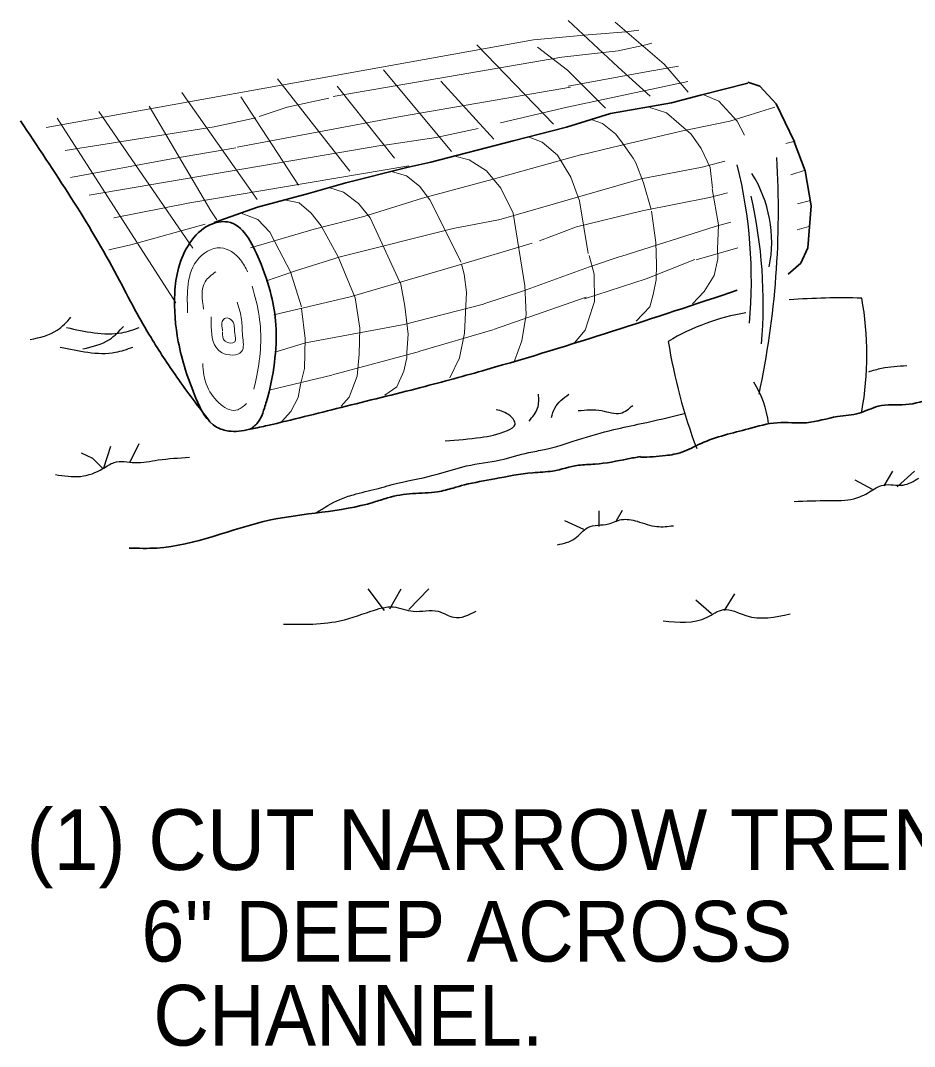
# Model space of a CAD drawing. Extents: x 225 to 596, y -309 to -30.
# Drawn here: x 408.05 to 425.54, y -239.42 to -219.35 of the extents above; entities that cross this region are included whole.
import ezdxf
from ezdxf.enums import TextEntityAlignment as Align

# ---------------------------------------------------------------- set-up
doc = ezdxf.new("R2010")
doc.units = 0
doc.header["$LTSCALE"] = 0.48
doc.layers.add('1', color=7, linetype='Continuous', lineweight=25)

msp = doc.modelspace()

# ---------------------------------------------------------------- linework, layer by layer
at = {"layer": '1', "lineweight": 13}
for p, q in [((416.9752, -219.8242), (418.4787, -221.3751)), ((416.9752, -219.8242), (418.4787, -221.3751)), ((415.1493, -220.3108), (416.4786, -221.9077)), ((415.1493, -220.3108), (416.4786, -221.9077)), ((413.0775, -220.49), (414.4934, -222.2918)), ((413.0775, -220.49), (414.4934, -222.2918)), ((416.2744, -220.535), (417.3078, -221.6676)), ((416.2744, -220.535), (417.3078, -221.6676)), ((411.2007, -220.7575), (412.6791, -222.8485)), ((411.2007, -220.7575), (412.6791, -222.8485)), ((414.2417, -220.635), (415.366, -222.0393)), ((414.2417, -220.635), (415.366, -222.0393)), ((412.3558, -220.8376), (413.4867, -222.5702)), ((412.3558, -220.8376), (413.4867, -222.5702)), ((409.5822, -221.1267), (411.4198, -223.8036)), ((409.5822, -221.1267), (411.4198, -223.8036)), ((408.7605, -221.2584), (411.0848, -224.8687)), ((408.7605, -221.2584), (411.0848, -224.8687)), ((423.0224, -221.7534), (423.2049, -221.7059)), ((423.0224, -221.7534), (423.2049, -221.7059)), ((423.1207, -222.3643), (423.4, -222.2727)), ((423.1207, -222.3643), (423.4, -222.2727)), ((423.2541, -222.9361), (423.5042, -222.8693)), ((423.2541, -222.9361), (423.5042, -222.8693)), ((423.2457, -223.4452), (423.4742, -223.3761)), ((423.2457, -223.4452), (423.4742, -223.3761)), ((421.269, -224.0295), (422.0873, -223.7952)), ((421.269, -224.0295), (422.0873, -223.7952)), ((413.3283, -224.2637), (413.5425, -224.947)), ((413.3283, -224.2637), (413.5425, -224.947)), ((417.3028, -225.3912), (419.1187, -224.7612)), ((417.3028, -225.3912), (419.1187, -224.7612)), ((415.8585, -225.8179), (417.2903, -225.3971)), ((415.8585, -225.8179), (417.2903, -225.3971)), ((414.1542, -226.2813), (415.8518, -225.8212)), ((414.1542, -226.2813), (415.8518, -225.8212)), ((412.9392, -226.5747), (414.1384, -226.2838)), ((412.9392, -226.5747), (414.1384, -226.2838))]:
    msp.add_line(p, q, dxfattribs=at)
at = {"layer": '1'}
for p, q in [((410.1831, -227.9947), (410.3689, -227.6231)), ((410.1831, -227.9947), (410.3689, -227.6231)), ((409.6763, -228.0965), (409.8114, -227.6731)), ((409.6763, -228.0965), (409.8114, -227.6731)), ((424.9501, -228.4515), (425.1201, -228.164)), ((424.9501, -228.4515), (425.1201, -228.164)), ((425.2043, -228.469), (425.5418, -228.164)), ((425.2043, -228.469), (425.5418, -228.164)), ((424.3759, -228.3332), (424.7134, -228.519)), ((424.3759, -228.3332), (424.7134, -228.519)), ((419.368, -229.2474), (419.368, -228.9432)), ((419.368, -229.2474), (419.368, -228.9432)), ((419.7063, -229.1457), (419.8255, -228.9265)), ((419.7063, -229.1457), (419.8255, -228.9265)), ((418.6921, -229.1298), (419.0646, -229.2991)), ((418.6921, -229.1298), (419.0646, -229.2991)), ((415.1727, -230.8892), (414.8517, -230.4658)), ((415.1727, -230.8892), (414.8517, -230.4658)), ((415.2752, -230.8558), (415.4952, -230.4658)), ((415.2752, -230.8558), (415.4952, -230.4658)), ((415.6477, -230.8725), (416.036, -230.4658)), ((415.6477, -230.8725), (416.036, -230.4658)), ((421.8215, -230.8892), (422.024, -230.5675)), ((421.8215, -230.8892), (422.024, -230.5675)), ((421.5673, -230.9567), (421.2623, -230.6858)), ((421.5673, -230.9567), (421.2623, -230.6858))]:
    msp.add_line(p, q, dxfattribs=at)
at = {"layer": '1', "lineweight": 13}
for points in [[(418.7629, -219.3474), (419.7463, -220.2625), (420.3706, -220.8284)], [(418.7629, -219.3474), (419.7463, -220.2625), (420.3706, -220.8284)], [(419.6863, -219.3782), (420.6439, -220.2042), (421.1114, -220.75)], [(419.6863, -219.3782), (420.6439, -220.2042), (421.1114, -220.75)], [(408.5496, -221.4434), (418.0845, -219.7241), (419.1571, -219.6266), (419.8988, -219.5683), (420.148, -219.5374)], [(408.5496, -221.4434), (418.0845, -219.7241), (419.1571, -219.6266), (419.8988, -219.5683), (420.148, -219.5374)], [(414.1626, -220.8342), (418.6438, -220.0633), (419.7455, -219.9433), (420.2814, -219.8242), (420.4006, -219.79)], [(414.1626, -220.8342), (418.6438, -220.0633), (419.7455, -219.9433), (420.2814, -219.8242), (420.4006, -219.79)], [(418.1662, -219.8708), (418.7512, -220.32), (419.493, -221.0626)], [(418.1662, -219.8708), (418.7512, -220.32), (419.493, -221.0626)], [(418.7654, -220.6325), (420.2931, -220.3542), (420.9222, -220.2375)], [(418.7654, -220.6325), (420.2931, -220.3542), (420.9222, -220.2375)], [(417.4387, -221.3484), (418.7437, -221.0401), (421.1047, -220.5433)], [(417.4387, -221.3484), (418.7437, -221.0401), (421.1047, -220.5433)], [(412.2891, -221.8259), (415.486, -221.2251), (418.8087, -220.6492)], [(412.2891, -221.8259), (415.486, -221.2251), (418.8087, -220.6492)], [(421.4173, -220.8042), (421.7157, -220.9226), (422.069, -221.3167), (422.2148, -221.5934)], [(421.4173, -220.8042), (421.7157, -220.9226), (422.069, -221.3167), (422.2148, -221.5934)], [(412.7158, -221.2251), (413.2642, -221.0401), (414.0834, -220.8642)], [(412.7158, -221.2251), (413.2642, -221.0401), (414.0834, -220.8642)], [(410.5614, -221.0201), (411.774, -223.0736), (411.8857, -223.2452)], [(410.5614, -221.0201), (411.774, -223.0736), (411.8857, -223.2452)], [(419.0263, -221.9743), (419.6222, -221.8317), (420.9756, -221.5118), (421.9315, -221.3167), (422.8091, -221.0434)], [(419.0263, -221.9743), (419.6222, -221.8317), (420.9756, -221.5118), (421.9315, -221.3167), (422.8091, -221.0434)], [(420.3597, -221.0493), (420.6881, -221.1542), (421.1706, -221.5701), (421.3648, -221.8543), (421.544, -222.2202), (421.589, -222.6302)], [(420.3597, -221.0493), (420.6881, -221.1542), (421.1706, -221.5701), (421.3648, -221.8543), (421.544, -222.2202), (421.589, -222.6302)], [(408.9197, -221.8935), (411.834, -221.4267), (412.6533, -221.2509)], [(408.9197, -221.8935), (411.834, -221.4267), (412.6533, -221.2509)], [(419.213, -221.2809), (419.4355, -221.3626), (419.6963, -221.5709), (419.8305, -221.7501), (420.0388, -222.041), (420.0913, -222.131), (420.2406, -222.526), (420.3889, -223.0477)], [(419.213, -221.2809), (419.4355, -221.3626), (419.6963, -221.5709), (419.8305, -221.7501), (420.0388, -222.041), (420.0913, -222.131), (420.2406, -222.526), (420.3889, -223.0477)], [(415.1302, -221.7951), (416.1827, -221.6359), (417.0019, -221.4601)], [(415.1302, -221.7951), (416.1827, -221.6359), (417.0019, -221.4601)], [(409.3888, -222.766), (413.6408, -222.0385), (415.136, -221.7851)], [(409.3888, -222.766), (413.6408, -222.0385), (415.136, -221.7851)], [(417.9987, -221.6317), (418.2579, -221.7276), (418.5571, -221.9818), (418.8179, -222.4143), (418.9887, -222.8768), (419.1554, -223.9086)], [(417.9987, -221.6317), (418.2579, -221.7276), (418.5571, -221.9818), (418.8179, -222.4143), (418.9887, -222.8768), (419.1554, -223.9086)], [(409.0263, -222.4168), (411.0007, -222.0543), (412.2624, -221.8392)], [(409.0263, -222.4168), (411.0007, -222.0543), (412.2624, -221.8392)], [(412.5482, -223.7952), (413.7958, -223.4286), (414.7634, -223.1827), (415.9118, -222.8252), (417.2978, -222.4518), (419.0337, -221.9668)], [(412.5482, -223.7952), (413.7958, -223.4286), (414.7634, -223.1827), (415.9118, -222.8252), (417.2978, -222.4518), (419.0337, -221.9668)], [(416.5219, -221.9968), (416.8277, -222.0718), (417.1637, -222.2877), (417.4453, -222.6252), (417.6853, -223.1153), (417.9137, -224.5387)], [(416.5219, -221.9968), (416.8277, -222.0718), (417.1637, -222.2877), (417.4453, -222.6252), (417.6853, -223.1153), (417.9137, -224.5387)], [(409.8731, -223.2094), (411.3582, -222.9177), (415.6468, -222.1885)], [(409.8731, -223.2094), (411.3582, -222.9177), (415.6468, -222.1885)], [(417.4053, -223.2486), (418.8996, -222.816), (420.1947, -222.4477), (421.3873, -222.2135), (421.8307, -222.0985)], [(417.4053, -223.2486), (418.8996, -222.816), (420.1947, -222.4477), (421.3873, -222.2135), (421.8307, -222.0985)], [(415.3077, -222.3027), (415.5985, -222.3843), (415.8518, -222.586), (416.0586, -222.8585), (416.6736, -224.0753)], [(415.3077, -222.3027), (415.5985, -222.3843), (415.8518, -222.586), (416.0586, -222.8585), (416.6736, -224.0753)], [(414.0793, -222.616), (414.3701, -222.706), (414.6601, -222.9286), (414.8884, -223.2103), (415.4727, -224.4653)], [(414.0793, -222.616), (414.3701, -222.706), (414.6601, -222.9286), (414.8884, -223.2103), (415.4727, -224.4653)], [(418.2063, -223.6577), (418.9271, -223.3861), (420.2147, -223.0736), (421.5298, -222.8093), (421.8823, -222.7202)], [(418.2063, -223.6577), (418.9271, -223.3861), (420.2147, -223.0736), (421.5298, -222.8093), (421.8823, -222.7202)], [(421.5798, -222.6435), (421.7098, -223.3461), (421.6873, -223.8236), (421.6957, -224.0103), (421.6207, -224.3387), (421.4273, -224.6512), (421.1964, -224.8895)], [(421.5798, -222.6435), (421.7098, -223.3461), (421.6873, -223.8236), (421.6957, -224.0103), (421.6207, -224.3387), (421.4273, -224.6512), (421.1964, -224.8895)], [(413.2075, -222.8543), (413.4983, -222.9144), (413.7367, -223.1153), (413.9333, -223.3653), (414.2643, -223.9712), (414.5967, -224.7712), (414.6859, -225.3662), (414.6726, -225.8729)], [(413.2075, -222.8543), (413.4983, -222.9144), (413.7367, -223.1153), (413.9333, -223.3653), (414.2643, -223.9712), (414.5967, -224.7712), (414.6859, -225.3662), (414.6726, -225.8729)], [(412.3657, -223.1153), (412.6932, -223.2419), (412.9242, -223.4886), (413.1108, -223.8377), (413.3317, -224.267)], [(412.3657, -223.1153), (412.6932, -223.2419), (412.9242, -223.4886), (413.1108, -223.8377), (413.3317, -224.267)], [(420.3964, -223.0744), (420.4814, -223.6894), (420.4956, -224.1212), (420.4881, -224.4203), (420.4289, -224.7103), (420.3614, -224.9487), (420.093, -225.2321)], [(420.3964, -223.0744), (420.4814, -223.6894), (420.4956, -224.1212), (420.4881, -224.4203), (420.4289, -224.7103), (420.3614, -224.9487), (420.093, -225.2321)], [(409.778, -223.8344), (410.2072, -223.7369), (411.6582, -223.3311)], [(409.778, -223.8344), (410.2072, -223.7369), (411.6582, -223.3311)], [(412.8599, -224.4395), (413.4258, -224.2445), (414.3034, -223.9712), (416.5152, -223.4136), (417.402, -223.2502)], [(412.8599, -224.4395), (413.4258, -224.2445), (414.3034, -223.9712), (416.5152, -223.4136), (417.402, -223.2502)], [(419.7938, -223.9653), (421.6415, -223.3761), (421.949, -223.2902)], [(419.7938, -223.9653), (421.6415, -223.3761), (421.949, -223.2902)], [(413.0033, -225.1071), (414.5001, -224.752), (416.6161, -224.1312), (418.062, -223.7044)], [(413.0033, -225.1071), (414.5001, -224.752), (416.6161, -224.1312), (418.062, -223.7044)], [(417.1128, -224.8887), (417.8928, -224.6353), (419.1813, -224.1662), (419.7855, -223.9653)], [(417.1128, -224.8887), (417.8928, -224.6353), (419.1813, -224.1662), (419.7855, -223.9653)], [(419.1738, -223.9453), (419.2738, -224.3078), (419.2813, -224.8445), (419.1554, -225.2246), (419.0946, -225.4046), (418.8887, -225.6504)], [(419.1738, -223.9453), (419.2738, -224.3078), (419.2813, -224.8445), (419.1554, -225.2246), (419.0946, -225.4046), (418.8887, -225.6504)], [(416.6753, -224.1145), (416.7269, -224.3087), (416.7719, -224.6653), (416.7353, -225.4638), (416.6369, -225.9471), (416.4502, -226.3363)], [(416.6753, -224.1145), (416.7269, -224.3087), (416.7719, -224.6653), (416.7353, -225.4638), (416.6369, -225.9471), (416.4502, -226.3363)], [(419.0829, -224.7903), (420.2931, -224.3995), (421.2464, -224.0245)], [(419.0829, -224.7903), (420.2931, -224.3995), (421.2464, -224.0245)], [(415.4827, -224.472), (415.566, -224.9345), (415.6318, -225.4862), (415.6093, -225.8438), (415.6093, -225.9554), (415.6027, -225.9712), (415.5502, -226.2097), (415.4093, -226.5147), (415.1777, -226.6788)], [(415.4827, -224.472), (415.566, -224.9345), (415.6318, -225.4862), (415.6093, -225.8438), (415.6093, -225.9554), (415.6027, -225.9712), (415.5502, -226.2097), (415.4093, -226.5147), (415.1777, -226.6788)], [(417.9195, -224.532), (417.9412, -225.0987), (417.8578, -225.6129), (417.7112, -226.0029)], [(417.9195, -224.532), (417.9412, -225.0987), (417.8578, -225.6129), (417.7112, -226.0029)], [(413.0217, -225.8362), (413.6208, -225.6504), (415.5527, -225.2979), (417.1045, -224.897)], [(413.0217, -225.8362), (413.6208, -225.6504), (415.5527, -225.2979), (417.1045, -224.897)], [(413.5467, -224.9796), (413.6142, -225.5679), (413.6058, -226.1572), (413.5242, -226.4697), (413.48, -226.723), (413.3375, -226.9988), (413.1517, -227.2006)], [(413.5467, -224.9796), (413.6142, -225.5679), (413.6058, -226.1572), (413.5242, -226.4697), (413.48, -226.723), (413.3375, -226.9988), (413.1517, -227.2006)], [(414.6717, -225.8738), (414.6334, -226.3063), (414.4776, -226.7155), (414.3209, -226.8947)], [(414.6717, -225.8738), (414.6334, -226.3063), (414.4776, -226.7155), (414.3209, -226.8947)]]:
    msp.add_lwpolyline(points, dxfattribs=at)
at = {"layer": '1', "lineweight": 35}
for points in [[(411.8382, -223.2961), (412.6874, -222.9986), (413.6842, -222.7302), (414.4151, -222.5218), (415.606, -222.2227), (416.0794, -222.1168), (417.6903, -221.7018), (418.7329, -221.4342), (419.5963, -221.1651), (420.7881, -220.9576), (421.354, -220.8084), (422.2815, -220.5725)], [(411.8382, -223.2961), (412.6874, -222.9986), (413.6842, -222.7302), (414.4151, -222.5218), (415.606, -222.2227), (416.0794, -222.1168), (417.6903, -221.7018), (418.7329, -221.4342), (419.5963, -221.1651), (420.7881, -220.9576), (421.354, -220.8084), (422.2815, -220.5725)], [(422.2823, -220.5567), (422.5141, -220.6308), (422.8341, -220.9767), (423.1907, -221.7059)], [(422.2823, -220.5567), (422.5141, -220.6308), (422.8341, -220.9767), (423.1907, -221.7059)], [(423.1907, -221.7217), (423.4, -222.2877), (423.5183, -222.9736), (423.4525, -223.7944), (423.3191, -224.092), (423.0732, -224.3078)], [(423.1907, -221.7217), (423.4, -222.2877), (423.5183, -222.9736), (423.4525, -223.7944), (423.3191, -224.092), (423.0732, -224.3078)]]:
    msp.add_lwpolyline(points, dxfattribs=at)
at = {"layer": '1'}
msp.add_lwpolyline([(409.2363, -227.8089), (409.4563, -227.9106), (409.6597, -228.114)], dxfattribs=at)
msp.add_lwpolyline([(409.2363, -227.8089), (409.4563, -227.9106), (409.6597, -228.114)], dxfattribs=at)
for centre, radius, start, end in [((412.9698, -224.4268), 9.3798, 354.84228, 13.90445), ((412.9698, -224.4268), 9.3798, 354.84228, 13.90445), ((405.8077, -223.0798), 17.072, 347.90248, 3.53001), ((405.8077, -223.0798), 17.072, 347.90248, 3.53001), ((420.2255, -223.6826), 2.5226, 348.86272, 32.10223), ((420.2255, -223.6826), 2.5226, 348.86272, 32.10223), ((413.0872, -224.8863), 9.4943, 355.22767, 12.80437), ((413.0872, -224.8863), 9.4943, 355.22767, 12.80437), ((424.13, -238.6029), 13.829, 88.42303, 94.31457), ((424.13, -238.6029), 13.829, 88.42303, 94.31457), ((418.5058, -225.8878), 6.1062, 349.5402, 10.4598), ((418.5058, -225.8878), 6.1062, 349.5402, 10.4598), ((422.9719, -229.403), 4.3968, 99.52948, 120.78214), ((422.9719, -229.403), 4.3968, 99.52948, 120.78214), ((431.7486, -223.8175), 11.1741, 189.31201, 200.46449), ((431.7486, -223.8175), 11.1741, 189.31201, 200.46449), ((420.8423, -227.4283), 1.8517, 6.03967, 32.95476), ((420.8423, -227.4283), 1.8517, 6.03967, 32.95476)]:
    msp.add_arc(centre, radius, start, end, dxfattribs=at)
at = {"layer": '1', "lineweight": 35}
for points in [[(408.0462, -221.3117), (409.9406, -224.352), (410.2856, -225.0054), (410.6006, -225.5512), (411.1048, -226.323), (411.754, -227.1964)], [(408.0462, -221.3117), (409.9406, -224.352), (410.2856, -225.0054), (410.6006, -225.5512), (411.1048, -226.323), (411.754, -227.1964)], [(412.5283, -227.3481), (412.6107, -227.2906), (412.7457, -227.1281), (412.8207, -226.9297), (412.8599, -226.8005), (413.0158, -226.0405), (413.0425, -225.2987), (412.955, -224.727), (412.7166, -224.0262), (412.0991, -223.2877), (411.7482, -223.3469), (411.3615, -223.6986), (411.1382, -224.1903), (411.064, -224.682), (411.1348, -225.6321), (411.4807, -226.738), (411.8841, -227.3039), (412.1224, -227.3789), (412.3174, -227.3831), (412.5257, -227.3456)], [(412.5283, -227.3481), (412.6107, -227.2906), (412.7457, -227.1281), (412.8207, -226.9297), (412.8599, -226.8005), (413.0158, -226.0405), (413.0425, -225.2987), (412.955, -224.727), (412.7166, -224.0262), (412.0991, -223.2877), (411.7482, -223.3469), (411.3615, -223.6986), (411.1382, -224.1903), (411.064, -224.682), (411.1348, -225.6321), (411.4807, -226.738), (411.8841, -227.3039), (412.1224, -227.3789), (412.3174, -227.3831), (412.5257, -227.3456)], [(412.5616, -227.3406), (412.8791, -227.2706), (414.3226, -226.9172), (415.8835, -226.5272), (417.1712, -226.1763), (422.0748, -224.6262)], [(412.5616, -227.3406), (412.8791, -227.2706), (414.3226, -226.9172), (415.8835, -226.5272), (417.1712, -226.1763), (422.0748, -224.6262)], [(420.1805, -227.8931), (420.6706, -227.8597), (420.9923, -227.7922), (421.3648, -227.6231), (422.2949, -227.3347), (422.8524, -227.2164), (423.4283, -227.2164), (424.0367, -227.0973), (424.4601, -227.0297), (424.8317, -226.8955), (425.3726, -226.8613), (425.8977, -226.708), (425.9818, -226.6572)], [(420.1805, -227.8931), (420.6706, -227.8597), (420.9923, -227.7922), (421.3648, -227.6231), (422.2949, -227.3347), (422.8524, -227.2164), (423.4283, -227.2164), (424.0367, -227.0973), (424.4601, -227.0297), (424.8317, -226.8955), (425.3726, -226.8613), (425.8977, -226.708), (425.9818, -226.6572)], [(410.1722, -229.6683), (410.7131, -229.6683), (412.9124, -229.1265), (414.9592, -228.7715), (415.2302, -228.6873), (415.7202, -228.6023), (416.2102, -228.5682), (416.5127, -228.4948), (416.7361, -228.4332), (417.327, -228.314), (418.0712, -228.1957), (418.4604, -228.1615), (418.9638, -228.0497), (419.2897, -228.0272), (419.9322, -227.9247), (420.183, -227.8781)], [(410.1722, -229.6683), (410.7131, -229.6683), (412.9124, -229.1265), (414.9592, -228.7715), (415.2302, -228.6873), (415.7202, -228.6023), (416.2102, -228.5682), (416.5127, -228.4948), (416.7361, -228.4332), (417.327, -228.314), (418.0712, -228.1957), (418.4604, -228.1615), (418.9638, -228.0497), (419.2897, -228.0272), (419.9322, -227.9247), (420.183, -227.8781)]]:
    msp.add_spline(points, degree=3, dxfattribs=at)
at = {"layer": '1', "lineweight": 13}
for points in [[(411.3173, -225.0696), (411.319, -224.577), (411.494, -224.0495), (411.9616, -223.7952), (412.3533, -224.0295), (412.4899, -224.2637)], [(411.3173, -225.0696), (411.319, -224.577), (411.494, -224.0495), (411.9616, -223.7952), (412.3533, -224.0295), (412.4899, -224.2637)], [(411.629, -224.9954), (411.659, -224.4578), (411.8673, -224.2645)], [(411.629, -224.9954), (411.659, -224.4578), (411.8673, -224.2645)], [(412.5824, -224.5478), (412.7166, -225.1287), (412.6716, -226.2913), (412.6124, -226.5588)], [(412.5824, -224.5478), (412.7166, -225.1287), (412.6716, -226.2913), (412.6124, -226.5588)], [(411.779, -225.1437), (411.779, -225.3379), (411.9824, -225.8446), (412.3724, -225.8254), (412.3924, -225.5129), (412.3741, -225.2037), (412.2849, -224.8612)], [(411.779, -225.1437), (411.779, -225.3379), (411.9824, -225.8446), (412.3724, -225.8254), (412.3924, -225.5129), (412.3741, -225.2037), (412.2849, -224.8612)], [(412.0016, -225.4421), (412.0499, -225.6204), (412.2399, -225.6354), (412.2382, -225.4646), (412.1932, -225.2271), (412.0591, -225.1679), (411.9957, -225.2354), (411.9932, -225.3579), (411.9999, -225.4254)], [(412.0016, -225.4421), (412.0499, -225.6204), (412.2399, -225.6354), (412.2382, -225.4646), (412.1932, -225.2271), (412.0591, -225.1679), (411.9957, -225.2354), (411.9932, -225.3579), (411.9999, -225.4254)], [(411.6123, -226.0597), (411.704, -226.5147), (412.2991, -226.9622), (412.4699, -226.8405)], [(411.6123, -226.0597), (411.704, -226.5147), (412.2991, -226.9622), (412.4699, -226.8405)]]:
    msp.add_spline(points, degree=3, dxfattribs=at)
at = {"layer": '1'}
for points in [[(408.2379, -225.5913), (408.763, -225.4054), (409.0338, -225.1513)], [(408.2379, -225.5913), (408.763, -225.4054), (409.0338, -225.1513)], [(408.948, -225.3546), (409.4905, -225.4562), (410.0314, -225.4562), (410.3689, -225.3546)], [(408.948, -225.3546), (409.4905, -225.4562), (410.0314, -225.4562), (410.3689, -225.3546)], [(409.2655, -225.7729), (409.7889, -225.5862), (410.0598, -225.3321)], [(409.2655, -225.7729), (409.7889, -225.5862), (410.0598, -225.3321)], [(408.8247, -225.7379), (409.3663, -225.8388), (409.9064, -225.8388), (410.2456, -225.7379)], [(408.8247, -225.7379), (409.3663, -225.8388), (409.9064, -225.8388), (410.2456, -225.7379)], [(424.6459, -226.218), (424.8992, -226.1505), (425.3901, -226.0988)], [(424.6459, -226.218), (424.8992, -226.1505), (425.3901, -226.0988)], [(417.9987, -227.1831), (418.1671, -226.9288), (418.1846, -226.6572)], [(417.9987, -227.1831), (418.1671, -226.9288), (418.1846, -226.6572)], [(418.4379, -227.1147), (418.5054, -226.9288), (418.7763, -226.6572)], [(418.4379, -227.1147), (418.5054, -226.9288), (418.7763, -226.6572)], [(416.3578, -227.5722), (417.0511, -227.5048), (417.5762, -227.3681), (417.727, -227.2506), (417.6262, -227.0814), (417.3553, -226.9622)], [(416.3578, -227.5722), (417.0511, -227.5048), (417.5762, -227.3681), (417.727, -227.2506), (417.6262, -227.0814), (417.3553, -226.9622)], [(418.9629, -226.9797), (419.4197, -226.9797), (419.7913, -227.0297), (420.028, -226.878)], [(418.9629, -226.9797), (419.4197, -226.9797), (419.7913, -227.0297), (420.028, -226.878)], [(413.8375, -228.9765), (414.2984, -228.7173), (414.5609, -228.6257), (415.0193, -228.5082), (415.4243, -228.4023), (416.2244, -228.2198), (416.7752, -228.0623), (417.4395, -227.9456), (417.9945, -227.7997), (418.3021, -227.7414), (418.9454, -227.5547), (419.6555, -227.3522), (420.1963, -227.2331), (421.0347, -227.0388)], [(413.8375, -228.9765), (414.2984, -228.7173), (414.5609, -228.6257), (415.0193, -228.5082), (415.4243, -228.4023), (416.2244, -228.2198), (416.7752, -228.0623), (417.4395, -227.9456), (417.9945, -227.7997), (418.3021, -227.7414), (418.9454, -227.5547), (419.6555, -227.3522), (420.1963, -227.2331), (421.0347, -227.0388)], [(408.7296, -228.2315), (409.2205, -228.2657), (409.6597, -228.114), (409.8789, -227.9947), (410.2847, -227.9947), (410.7414, -227.9456), (411.3515, -227.8931)], [(408.7296, -228.2315), (409.2205, -228.2657), (409.6597, -228.114), (409.8789, -227.9947), (410.2847, -227.9947), (410.7414, -227.9456), (411.3515, -227.8931)], [(423.1907, -228.7565), (423.8683, -228.7398), (424.3583, -228.7057), (424.6617, -228.5707), (424.9334, -228.4357), (425.3226, -228.4357), (425.6268, -228.299)], [(423.1907, -228.7565), (423.8683, -228.7398), (424.3583, -228.7057), (424.6617, -228.5707), (424.9334, -228.4357), (425.3226, -228.4357), (425.6268, -228.299)], [(418.5562, -229.6033), (418.8954, -229.4849), (419.1488, -229.2641), (419.5547, -229.1966), (419.808, -229.1123), (420.113, -229.1457), (420.5014, -229.2474), (420.8231, -229.2316)], [(418.5562, -229.6033), (418.8954, -229.4849), (419.1488, -229.2641), (419.5547, -229.1966), (419.808, -229.1123), (420.113, -229.1457), (420.5014, -229.2474), (420.8231, -229.2316)], [(413.1942, -231.1592), (413.6167, -231.1592), (414.2101, -231.1092), (414.9026, -230.9058), (415.3427, -230.8208), (415.7318, -230.9058), (416.2219, -230.9058), (416.5269, -231.0242), (416.9669, -230.9058)], [(413.1942, -231.1592), (413.6167, -231.1592), (414.2101, -231.1092), (414.9026, -230.9058), (415.3427, -230.8208), (415.7318, -230.9058), (416.2219, -230.9058), (416.5269, -231.0242), (416.9669, -230.9058)], [(420.6206, -231.0933), (421.4823, -231.0242), (421.8048, -230.8725), (422.244, -230.9908), (423.1074, -230.9567)], [(420.6206, -231.0933), (421.4823, -231.0242), (421.8048, -230.8725), (422.244, -230.9908), (423.1074, -230.9567)]]:
    msp.add_spline(points, degree=3, dxfattribs=at)

# ---------------------------------------------------------------- texts
msp.add_text('(1) CUT NARROW TRENCH ', height=1.188, dxfattribs=at).set_placement((418.5754, -235.9679), align=Align.CENTER)
at = {"layer": '1', "width": 0.95}
for s, p in [("6'' DEEP ACROSS ", (416.9915, -237.7597)), ('CHANNEL.', (414.4613, -239.404))]:
    msp.add_text(s, height=1.188, dxfattribs=at).set_placement(p, align=Align.CENTER)

doc.saveas('drawing.dxf')
